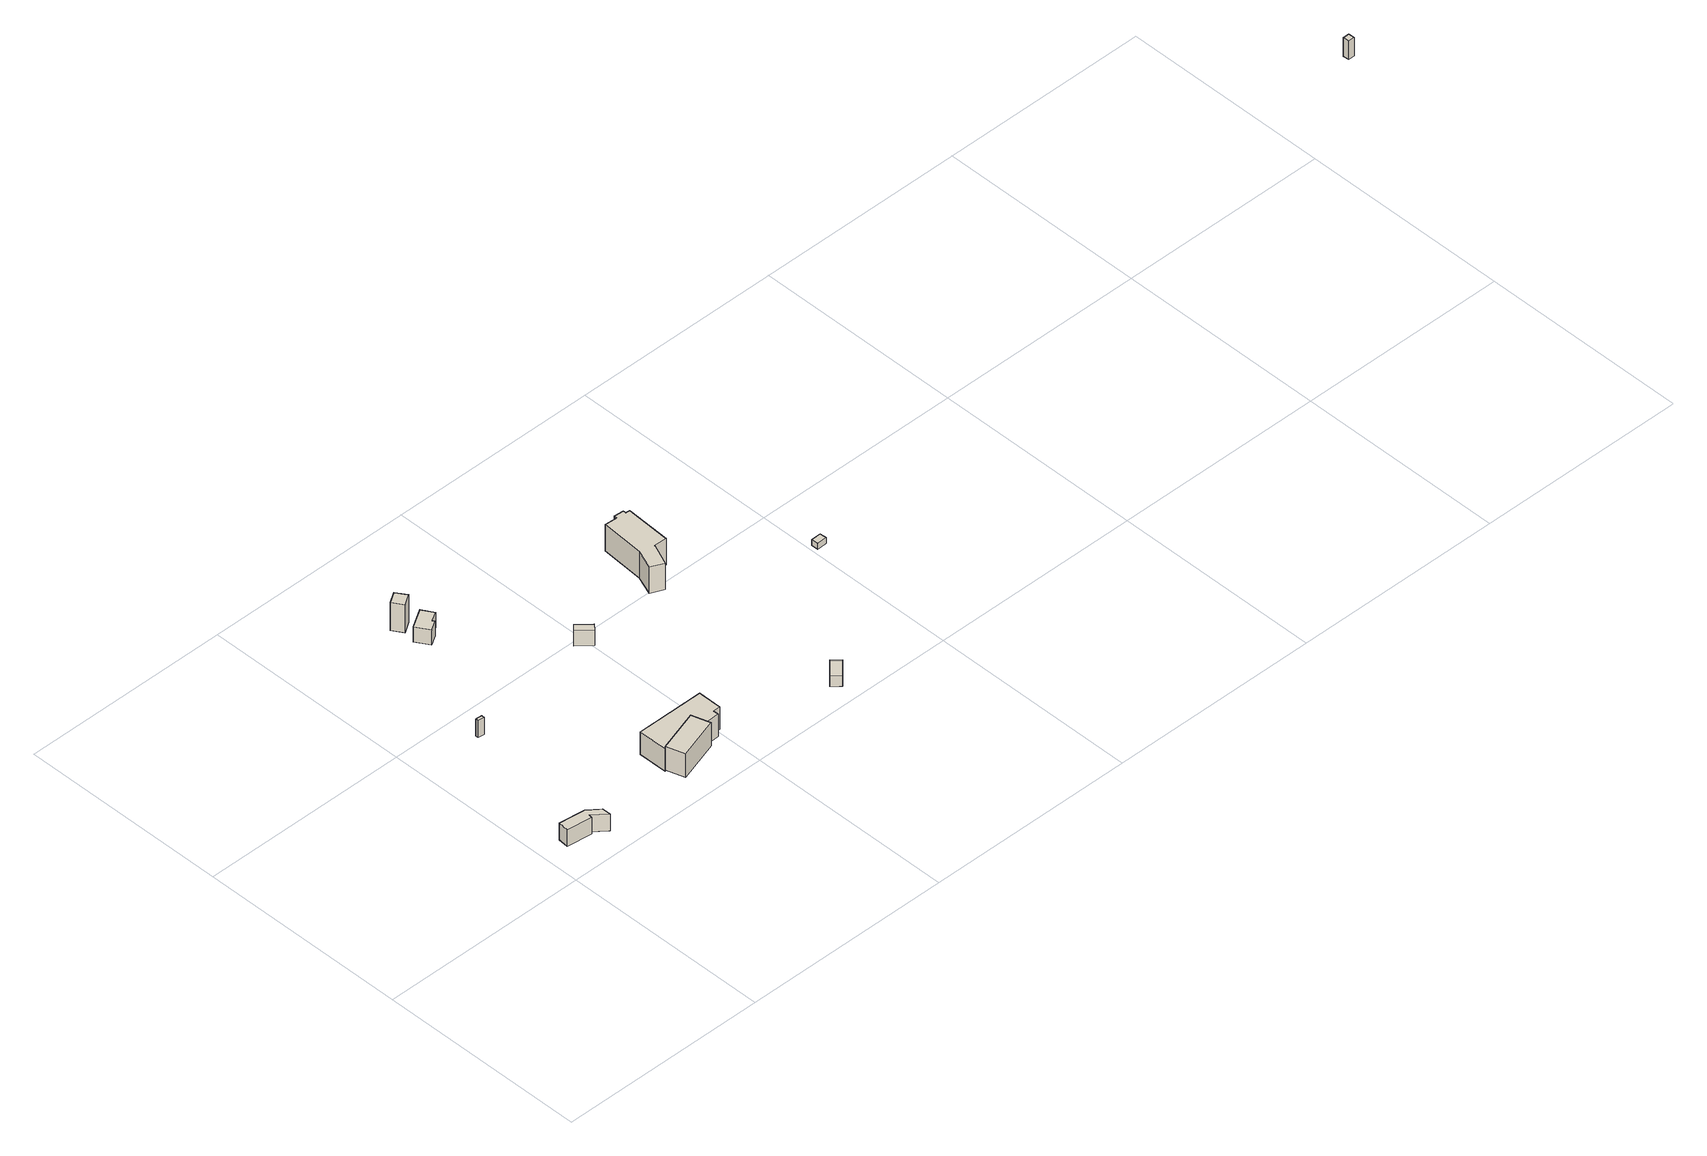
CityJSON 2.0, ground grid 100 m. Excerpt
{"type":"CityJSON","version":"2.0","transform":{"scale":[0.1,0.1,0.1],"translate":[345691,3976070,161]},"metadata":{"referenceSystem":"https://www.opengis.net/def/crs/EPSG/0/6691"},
"CityObjects":{
"building1":{"type":"Building","attributes":{"measuredHeight":8.8},"geometry":[{"type":"Solid","lod":"1","boundaries":[[[[0,1,2,3,4,5,6]],[[5,7,8,6]],[[4,9,7,5]],[[3,10,9,4]],[[2,11,10,3]],[[1,12,11,2]],[[0,13,12,1]],[[6,8,13,0]],[[7,9,10,11,12,13,8]]]]}]},
"building2":{"type":"Building","attributes":{"measuredHeight":8.8},"geometry":[{"type":"Solid","lod":"1","boundaries":[[[[14,15,16,17]],[[16,18,19,17]],[[15,20,18,16]],[[14,21,20,15]],[[17,19,21,14]],[[18,20,21,19]]]]}]},
"building3":{"type":"Building","attributes":{"measuredHeight":13.6},"geometry":[{"type":"Solid","lod":"1","boundaries":[[[[22,23,24,25,26]],[[25,27,28,26]],[[24,29,27,25]],[[23,30,29,24]],[[22,31,30,23]],[[26,28,31,22]],[[27,29,30,31,28]]]]}]},
"building4":{"type":"Building","attributes":{"measuredHeight":13.3},"geometry":[{"type":"Solid","lod":"1","boundaries":[[[[32,33,34,35,36,37,38,39]],[[38,40,41,39]],[[37,42,40,38]],[[36,43,42,37]],[[35,44,43,36]],[[34,45,44,35]],[[33,46,45,34]],[[32,47,46,33]],[[39,41,47,32]],[[40,42,43,44,45,46,47,41]]]]}]},
"building5":{"type":"Building","attributes":{"土砂災害警戒区域.現象区分":"1","土砂災害警戒区域.区域区分":"2","measuredHeight":14.6},"geometry":[{"type":"Solid","lod":"1","boundaries":[[[[48,49,50,51]],[[50,52,53,51]],[[49,54,52,50]],[[48,55,54,49]],[[51,53,55,48]],[[52,54,55,53]]]]}]},
"building6":{"type":"Building","attributes":{"土砂災害警戒区域.現象区分":"1","土砂災害警戒区域.区域区分":"2","measuredHeight":8},"geometry":[{"type":"Solid","lod":"1","boundaries":[[[[56,57,58,59,60,61]],[[60,62,63,61]],[[59,64,62,60]],[[58,65,64,59]],[[57,66,65,58]],[[56,67,66,57]],[[61,63,67,56]],[[62,64,65,66,67,63]]]]}]},
"building7":{"type":"Building","attributes":{"measuredHeight":7.9},"geometry":[{"type":"Solid","lod":"1","boundaries":[[[[68,69,70,71]],[[70,72,73,71]],[[69,74,72,70]],[[68,75,74,69]],[[71,73,75,68]],[[72,74,75,73]]]]}]},
"building8":{"type":"Building","attributes":{"土砂災害警戒区域.現象区分":"1","土砂災害警戒区域.区域区分":"2","measuredHeight":6.2},"geometry":[{"type":"Solid","lod":"1","boundaries":[[[[76,77,78,79]],[[78,80,81,79]],[[77,82,80,78]],[[76,83,82,77]],[[79,81,83,76]],[[80,82,83,81]]]]}]},
"building9":{"type":"Building","attributes":{"measuredHeight":15.4},"geometry":[{"type":"Solid","lod":"1","boundaries":[[[[84,85,86,87,88,89,90,91,92,93,94]],[[93,95,96,94]],[[92,97,95,93]],[[91,98,97,92]],[[90,99,98,91]],[[89,100,99,90]],[[88,101,100,89]],[[87,102,101,88]],[[86,103,102,87]],[[85,104,103,86]],[[84,105,104,85]],[[94,96,105,84]],[[95,97,98,99,100,101,102,103,104,105,96]]]]}]},
"building10":{"type":"Building","attributes":{"measuredHeight":3},"geometry":[{"type":"Solid","lod":"1","boundaries":[[[[106,107,108,109]],[[108,110,111,109]],[[107,112,110,108]],[[106,113,112,107]],[[109,111,113,106]],[[110,112,113,111]]]]}]},
"building11":{"type":"Building","attributes":{"measuredHeight":9.7},"geometry":[{"type":"Solid","lod":"1","boundaries":[[[[114,115,116,117]],[[116,118,119,117]],[[115,120,118,116]],[[114,121,120,115]],[[117,119,121,114]],[[118,120,121,119]]]]}]}
},
"vertices":[
[139,93,141],[194,49,141],[194,7,141],[131,60,141],[129,44,141],[10,58,141],[16,108,141],[10,58,229],[16,108,229],[129,44,229],[131,60,229],[194,7,229],[194,49,229],[139,93,229],
[278,810,87],[278,796,87],[248,798,87],[248,813,87],[248,798,176],[248,813,176],[278,796,176],[278,810,176],
[638,155,85],[837,217,85],[856,153,85],[864,130,85],[665,68,85],[864,130,209],[665,68,209],[856,153,209],[837,217,209],[638,155,209],
[961,294,79],[961,181,79],[927,181,79],[927,156,79],[856,153,79],[837,217,79],[638,155,79],[638,294,79],[638,155,197],[638,294,197],[837,217,197],[856,153,197],[927,156,197],[927,181,197],[961,181,197],[961,294,197],
[457,1483,130],[489,1434,130],[438,1401,130],[406,1451,130],[438,1401,276],[406,1451,276],[489,1434,276],[457,1483,276],
[523,1406,115],[556,1352,115],[514,1327,115],[520,1316,115],[474,1288,115],[435,1353,115],[474,1288,194],[435,1353,194],[520,1316,194],[514,1327,194],[556,1352,194],[523,1406,194],
[974,894,85],[949,867,85],[890,923,85],[915,949,85],[890,923,165],[915,949,165],[949,867,165],[974,894,165],
[1435,55,87],[1500,121,87],[1536,85,87],[1473,21,87],[1536,85,143],[1473,21,143],[1500,121,143],[1435,55,143],
[1483,1291,9],[1484,1305,9],[1530,1302,9],[1530,1288,9],[1549,1287,9],[1536,1070,9],[1477,1072,9],[1434,969,9],[1373,996,9],[1408,1089,9],[1424,1295,9],[1408,1089,147],[1424,1295,147],[1373,996,147],[1434,969,147],[1477,1072,147],[1536,1070,147],[1549,1287,147],[1530,1288,147],[1530,1302,147],[1484,1305,147],[1483,1291,147],
[2052,740,31],[2054,707,31],[2006,705,31],[2005,738,31],[2006,705,61],[2005,738,61],[2054,707,61],[2052,740,61],
[4608,409,1191],[4609,380,1191],[4579,379,1191],[4578,408,1191],[4579,379,1288],[4578,408,1288],[4609,380,1288],[4608,409,1288]
]}
